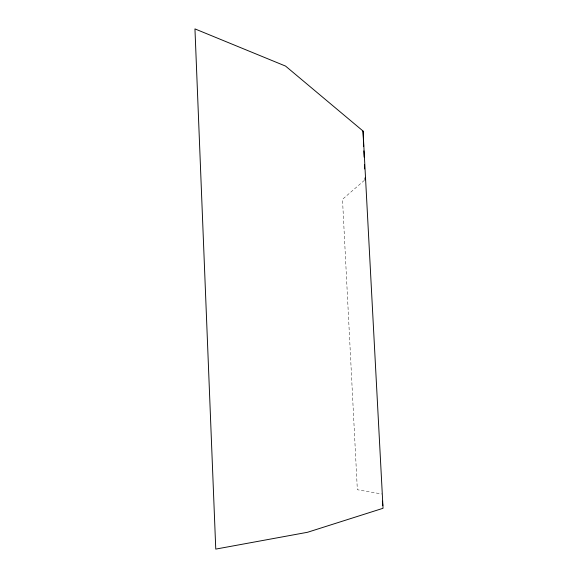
<?xml version="1.0" encoding="UTF-8"?>
<svg xmlns="http://www.w3.org/2000/svg" width="578" height="578" viewBox="0 0 578 578"><rect width="100%" height="100%" fill="white"/><g stroke="black" fill="none" stroke-linecap="round" stroke-linejoin="round"><path stroke-width="0.43" stroke-dasharray="2.89 2.17" d="M364.4 180.336L342.501 199.309L357.341 489.725L381.711 493.98"/><path stroke-width="0.87" d="M363.042 131.04L285.561 66.087L194.952 28.9L215.767 549.1L307.525 532.28L383.048 508.286L363.042 131.04L363.678 146.379M382.376 501.133L382.795 505.606M363.865 150.887L364.126 157.209M364.429 164.427L364.617 168.935M364.985 177.959L365.065 179.765"/></g></svg>
